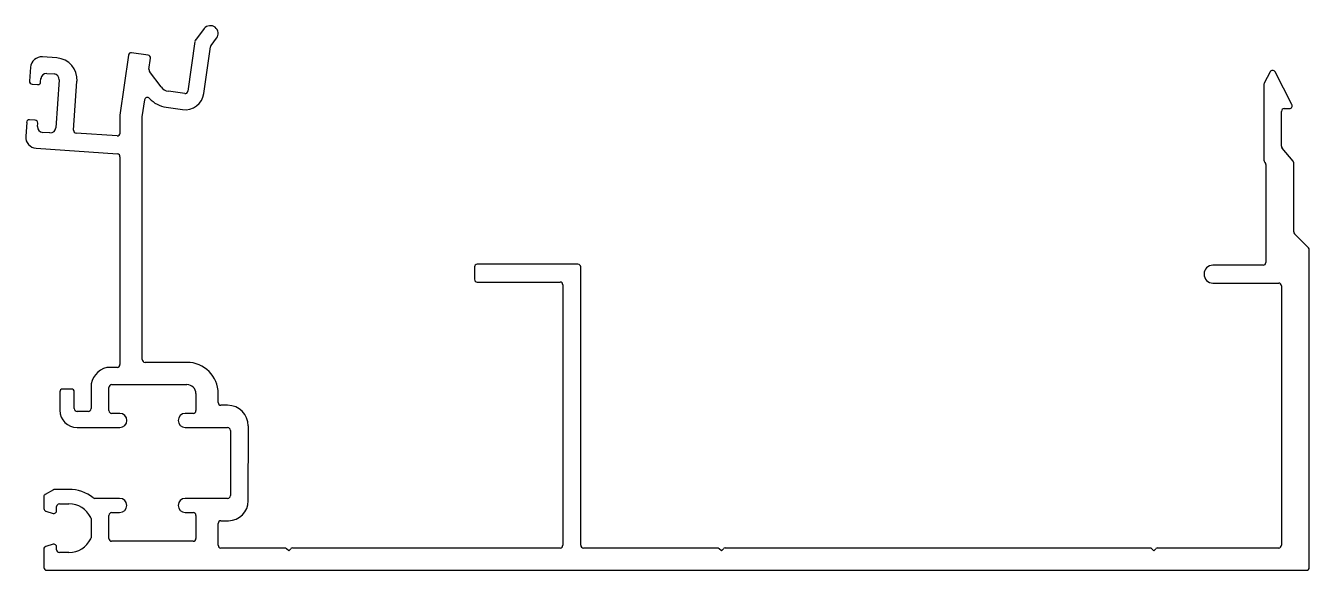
# Model space of a CAD drawing. Extents: x -48 to 67, y 1 to 50.
import ezdxf

# ---------------------------------------------------------------- set-up
doc = ezdxf.new("R2010")
doc.units = 0
doc.layers.add('1', color=4, linetype='CONTINUOUS')

msp = doc.modelspace()

# ---------------------------------------------------------------- linework, layer by layer
at = {"layer": '1', "color": 7}
for p, q in [((-31.75, 49.32), (-32.54, 48.3)), ((-31.14, 47.82), (-30.64, 48.46)), ((-32.59, 48.18), (-33.22, 43.71)), ((-31.78, 43.51), (-31.19, 47.7)), ((-44.97, 46.69), (-46.27, 46.78)), ((-38.55, 46.94), (-39.31, 41.55)), ((-36.78, 46.94), (-38.27, 47.15)), ((-36.71, 45.65), (-36.57, 46.66)), ((-47.34, 45.86), (-47.43, 44.61)), ((-45.87, 45.3), (-45.23, 45.26)), ((-35.63, 44.09), (-36.66, 45.47)), ((63.89, 45.45), (63.37, 44.44)), ((65.85, 42.52), (64.33, 45.45)), ((-47.19, 44.34), (-46.7, 44.31)), ((-46.43, 44.54), (-46.41, 44.84)), ((-44.76, 44.72), (-45.06, 40.43)), ((-43.47, 40.22), (-43.17, 44.61)), ((63.34, 44.33), (63.34, 37.53)), ((-37.31, 41.41), (-37.09, 42.93)), ((-33.5, 43.5), (-34.97, 43.71)), ((-39.31, 41.55), (-39.31, 39.94)), ((-35.17, 42.27), (-33.7, 42.06)), ((64.91, 38.77), (64.91, 41.9)), ((65.16, 42.15), (65.63, 42.15)), ((-47.68, 40.92), (-47.77, 39.67)), ((-46.92, 41.11), (-47.42, 41.15)), ((-46.71, 40.55), (-46.69, 40.85)), ((-37.31, 19.65), (-37.31, 41.41)), ((-45.6, 39.97), (-46.24, 40.02)), ((-39.57, 39.7), (-43.24, 39.96)), ((-46.84, 38.6), (-39.53, 38.09)), ((65.95, 37.44), (64.97, 38.61)), ((-39.31, 37.83), (-39.31, 19.2)), ((63.4, 37.37), (63.45, 37.31)), ((63.51, 37.15), (63.51, 28.36)), ((66.01, 31.1), (66.01, 37.28)), ((67.34, 29.66), (66.08, 30.92)), ((67.41, 1), (67.41, 29.49)), ((-7.5, 27.95), (-7.5, 26.85)), ((1.78, 28.2), (-7.25, 28.2)), ((2.03, 3), (2.03, 27.95)), ((63.26, 28.11), (58.76, 28.11)), ((-7.25, 26.6), (0.18, 26.6)), ((58.76, 26.51), (64.66, 26.51)), ((0.43, 26.35), (0.43, 3)), ((64.91, 26.26), (64.91, 3)), ((-39.56, 18.95), (-40.5, 18.95)), ((-33.3, 19.4), (-37.06, 19.4)), ((-40.06, 17.4), (-33.3, 17.4)), ((-44.71, 16.75), (-44.71, 15.1)), ((-43.66, 17), (-44.46, 17)), ((-43.41, 15.25), (-43.41, 16.75)), ((-41.91, 17.15), (-41.91, 15.25)), ((-40.31, 15.07), (-40.31, 17.15)), ((-32.5, 16.6), (-32.5, 15.07)), ((-30.5, 15.8), (-30.5, 16.6)), ((-42.16, 15), (-43.16, 15)), ((-29.65, 15.55), (-30.25, 15.55)), ((-39.32, 14.82), (-40.06, 14.82)), ((-32.75, 14.82), (-33.46, 14.82)), ((-43.16, 13.55), (-39.32, 13.55)), ((-33.46, 13.55), (-32.75, 13.55)), ((-32.75, 13.55), (-29.65, 13.55)), ((-29.4, 13.3), (-29.4, 7.45)), ((-27.8, 6.98), (-27.79, 13.7)), ((-46.14, 7.35), (-46.14, 6.28)), ((-45.29, 7.98), (-46.02, 7.56)), ((-43.89, 8.01), (-45.17, 8.01)), ((-39.34, 7.2), (-41.56, 7.2)), ((-32.75, 7.2), (-33.46, 7.2)), ((-29.65, 7.2), (-32.75, 7.2)), ((-45.96, 6.04), (-45.32, 5.86)), ((-45, 6.1), (-45, 6.46)), ((-44.75, 6.71), (-43.89, 6.71)), ((-40.06, 5.93), (-39.34, 5.93)), ((-33.46, 5.93), (-32.75, 5.93)), ((-41.91, 5.39), (-41.91, 3.67)), ((-40.31, 3.6), (-40.31, 5.68)), ((-32.5, 5.68), (-32.5, 3.6)), ((-30.5, 3), (-30.5, 4.95)), ((-30.25, 5.2), (-29.58, 5.2)), ((-46.14, 2.66), (-46.14, 1)), ((-45.32, 3.09), (-45.96, 2.9)), ((-45, 2.6), (-45, 2.84)), ((-43.89, 2.35), (-44.75, 2.35)), ((-32.75, 3.35), (-40.06, 3.35)), ((-24.5, 2.75), (-30.25, 2.75)), ((-24.17, 2.5), (-24.36, 2.69)), ((-23.98, 2.69), (-24.17, 2.5)), ((-24.17, 2.5), (-24.17, 2.5)), ((-24.17, 2.5), (-24.17, 2.5)), ((0.18, 2.75), (-23.83, 2.75)), ((14.31, 2.75), (2.28, 2.75)), ((14.65, 2.5), (14.46, 2.69)), ((14.84, 2.69), (14.65, 2.5)), ((14.65, 2.5), (14.65, 2.5)), ((14.65, 2.5), (14.65, 2.5)), ((53.13, 2.75), (14.98, 2.75)), ((53.46, 2.5), (53.27, 2.69)), ((53.65, 2.69), (53.46, 2.5)), ((53.46, 2.5), (53.46, 2.5)), ((53.46, 2.5), (53.46, 2.5)), ((64.66, 2.75), (53.79, 2.75)), ((-45.89, 0.75), (67.16, 0.75))]:
    msp.add_line(p, q, dxfattribs=at)
for centre, radius, start, end in [((-31.2, 48.89), 0.7, 322, 142), ((-32.34, 48.15), 0.25, 142, 172), ((-30.95, 47.66), 0.25, 142, 172), ((-46.34, 45.79), 1, 86, 176), ((-45.11, 44.75), 1.95, 356, 86), ((-38.3, 46.91), 0.25, 82, 172), ((-36.82, 46.7), 0.25, 352, 82), ((-45.91, 44.8), 0.5, 86, 176), ((-45.26, 44.76), 0.5, 356, 86), ((-36.46, 45.62), 0.25, 172, 217), ((64.11, 45.33), 0.25, 27.3589, 152.6411), ((-47.18, 44.59), 0.25, 176, 266), ((-46.68, 44.56), 0.25, 266, 356), ((-34.83, 44.7), 1, 217, 262), ((63.59, 44.33), 0.25, 152.6411, 180), ((-36.85, 42.9), 0.25, 41.7036, 172), ((-34.83, 44.7), 2.45, 221.7036, 262), ((-33.47, 43.75), 1.7, 262, 352), ((-33.47, 43.75), 0.25, 262, 352), ((65.16, 41.9), 0.25, 90, 180), ((65.63, 42.4), 0.25, 270, 27.3589), ((-47.44, 40.9), 0.25, 86, 176), ((-46.94, 40.87), 0.25, 356, 86), ((-46.21, 40.51), 0.5, 176, 266), ((-45.56, 40.47), 0.5, 266, 356), ((-46.77, 39.6), 1, 176, 266), ((-43.22, 40.2), 0.25, 176, 266), ((-39.56, 39.96), 0.256, 267.5144, 356.2099), ((-39.56, 37.84), 0.25, 356.0272, 83.6676), ((65.16, 38.77), 0.25, 180, 220), ((63.59, 37.53), 0.25, 180, 220), ((63.26, 37.15), 0.25, 360, 40), ((65.76, 37.28), 0.254, 360, 40), ((66.26, 31.1), 0.254, 180, 225), ((67.16, 29.49), 0.25, 360, 45), ((-7.25, 27.95), 0.25, 90, 180), ((1.78, 27.95), 0.25, 0, 90), ((58.76, 27.31), 0.8, 90, 270), ((63.26, 28.36), 0.25, 270, 360), ((-7.25, 26.85), 0.25, 180, 270), ((0.18, 26.35), 0.25, 360, 90), ((64.66, 26.26), 0.25, 0, 90), ((-37.06, 19.65), 0.25, 180, 270), ((-40.06, 17.15), 1.85, 103.7741, 180), ((-39.56, 19.2), 0.25, 270, 0), ((-33.3, 16.6), 2.8, 360, 90), ((-40.06, 17.15), 0.25, 90, 180), ((-33.3, 16.6), 0.8, 0, 90), ((-44.46, 16.75), 0.25, 90, 180), ((-43.66, 16.75), 0.25, 0, 90), ((-43.16, 15.1), 1.55, 180, 270), ((-43.16, 15.25), 0.25, 180, 270), ((-42.16, 15.25), 0.25, 270, 360), ((-40.06, 15.07), 0.25, 180, 270), ((-32.75, 15.07), 0.25, 270, 360), ((-30.25, 15.8), 0.25, 180, 270), ((-29.65, 13.7), 1.85, 360, 90), ((-39.32, 14.19), 0.635, 270, 90), ((-33.46, 14.19), 0.635, 90, 270), ((-29.65, 13.3), 0.25, 360, 90), ((-45.89, 7.35), 0.25, 120, 180), ((-45.17, 7.76), 0.25, 90, 120), ((-43.89, 4.53), 3.48, 51.4929, 90), ((-41.56, 7.45), 0.25, 231.4929, 270), ((-39.34, 6.57), 0.635, 270, 90), ((-33.46, 6.57), 0.635, 90, 270), ((-29.65, 7.45), 0.25, 270, 360), ((-29.58, 6.98), 1.78, 270, 359.9615), ((-45.89, 6.28), 0.25, 180, 253.8557), ((-45.25, 6.1), 0.254, 253.8557, 360), ((-44.75, 6.46), 0.25, 90, 180), ((-43.89, 4.53), 2.18, 26.4254, 90), ((-40.06, 5.68), 0.25, 90, 180), ((-32.75, 5.68), 0.25, 0, 90), ((-42.16, 5.39), 0.25, 0, 26.4254), ((-30.25, 4.95), 0.25, 90, 180), ((-43.89, 4.53), 2.18, 270, 333.5746), ((-42.16, 3.67), 0.25, 333.5746, 360), ((-40.06, 3.6), 0.25, 180, 270), ((-32.75, 3.6), 0.25, 270, 360), ((-45.89, 2.66), 0.254, 106.1443, 180), ((-45.25, 2.84), 0.254, 0, 106.1443), ((-44.75, 2.6), 0.25, 180, 270), ((-30.25, 3), 0.25, 180, 270), ((-24.51, 2.53), 0.217, 45.7337, 87.9102), ((-23.83, 2.55), 0.203, 90, 135), ((0.18, 3), 0.25, 270, 360), ((2.28, 3), 0.25, 180, 270), ((14.3, 2.53), 0.217, 45.7337, 87.9102), ((14.98, 2.55), 0.203, 90, 135), ((53.12, 2.53), 0.217, 45.7337, 87.9102), ((53.79, 2.55), 0.203, 90, 135), ((64.66, 3), 0.25, 270, 360), ((-45.89, 1), 0.25, 180, 270), ((67.16, 1), 0.25, 270, 360)]:
    msp.add_arc(centre, radius, start, end, dxfattribs=at)

doc.saveas('drawing.dxf')
